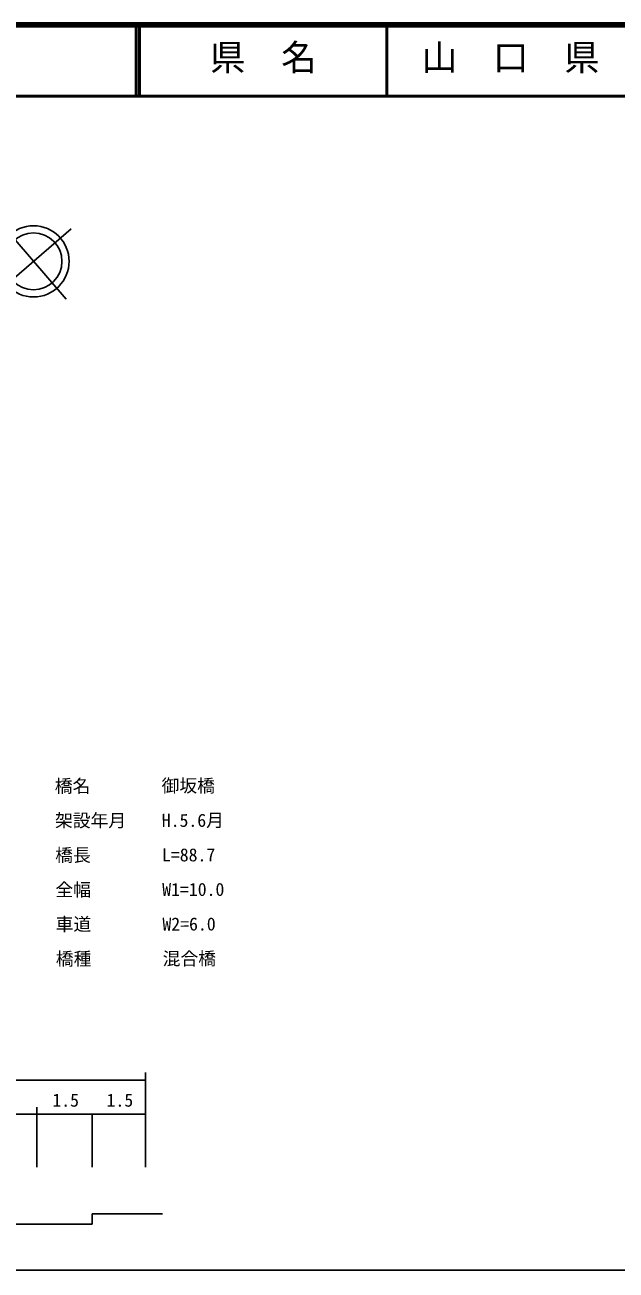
# Model space of a CAD drawing. Units: millimetres, scale not verified. Extents: x 40000 to 680000, y 20000 to 380000.
# Drawn here: x 282136 to 365184, y 205000 to 380000 of the extents above; entities that cross this region are included whole.
import ezdxf
from ezdxf.enums import TextEntityAlignment as Align

# ---------------------------------------------------------------- set-up
doc = ezdxf.new("R2010")
doc.units = ezdxf.units.MM
doc.header["$LTSCALE"] = 1000
for name, color, linetype, lineweight in [('M-BGD', 7, 'Continuous', 25), ('M-BMK-SRVR', 3, 'Continuous', 25), ('M-TTL', 2, 'Continuous', 140), ('M-TTL-BAND', 7, 'Continuous', 25), ('M-TTL-LINE', 7, 'Continuous', 50), ('M-TTL-TXT', 7, 'Continuous', 13)]:
    doc.layers.add(name, color=color, linetype=linetype, lineweight=lineweight)
doc.styles.add('ＭＳ ゴシック', font='')
doc.styles.get('ＭＳ ゴシック').set_extended_font_data('MS Gothic')

msp = doc.modelspace()

# ---------------------------------------------------------------- linework, layer by layer
at = {"layer": 'M-BGD'}
for p, q in [((299092, 232764), (299092, 219488)), ((239076, 231698), (299092, 231698)), ((283811, 227916), (283811, 219488)), ((269100, 226916), (283811, 226916)), ((283811, 226916), (294181, 226916)), ((291588, 226916), (291588, 219488)), ((294181, 226916), (299092, 226916)), ((291588, 212927), (301459, 212927)), ((291588, 212927), (291588, 211436)), ((246600, 211436), (291588, 211436))]:
    msp.add_line(p, q, dxfattribs=at)
at = {"layer": 'M-BMK-SRVR'}
for p, q in [((271607, 360415), (287908, 341461)), ((288651, 351333), (278036, 342204))]:
    msp.add_line(p, q, dxfattribs=at)
for radius in [5000, 4000]:
    msp.add_circle((283344, 346768), radius, dxfattribs=at)
at = {"layer": 'M-TTL'}
msp.add_line((680000, 380000), (40000, 380000), dxfattribs=at)
at = {"layer": 'M-TTL-BAND'}
msp.add_line((40000, 205000), (579000, 205000), dxfattribs=at)
at = {"layer": 'M-TTL-LINE'}
for p, q in [((297750, 380000), (297750, 370000)), ((298250, 380000), (298250, 370000)), ((333000, 380000), (333000, 370000)), ((40000, 370000), (680000, 370000))]:
    msp.add_line(p, q, dxfattribs=at)

# ---------------------------------------------------------------- texts
at = {"layer": 'M-BGD', "style": 'ＭＳ ゴシック'}
for s, p in [('橋名\u3000\u3000\u3000\u3000御坂橋', (286336, 271572)), ('架設年月\u3000\u3000H.5.6月', (286365, 266714)), ('橋長\u3000\u3000\u3000\u3000L=88.7', (286395, 261856)), ('全幅\u3000\u3000\u3000\u3000W1=10.0', (286425, 256998)), ('車道\u3000\u3000\u3000\u3000W2=6.0', (286455, 252140)), ('橋種\u3000\u3000\u3000\u3000混合橋', (286484, 247282))]:
    msp.add_text(s, height=1833, rotation=0.1, dxfattribs=at).set_placement(p, align=Align.BOTTOM_LEFT)
for p in [(285991, 227416), (293610, 227416)]:
    msp.add_text('1.5', height=1833, dxfattribs=at).set_placement(p, align=Align.BOTTOM_LEFT)
at = {"layer": 'M-TTL-TXT', "style": 'ＭＳ ゴシック'}
for s, p in [('県\u3000名', (308125, 372500)), ('山\u3000口\u3000県', (337875, 372500))]:
    msp.add_text(s, height=3666, dxfattribs=at).set_placement(p, align=Align.BOTTOM_LEFT)

doc.saveas('drawing.dxf')
